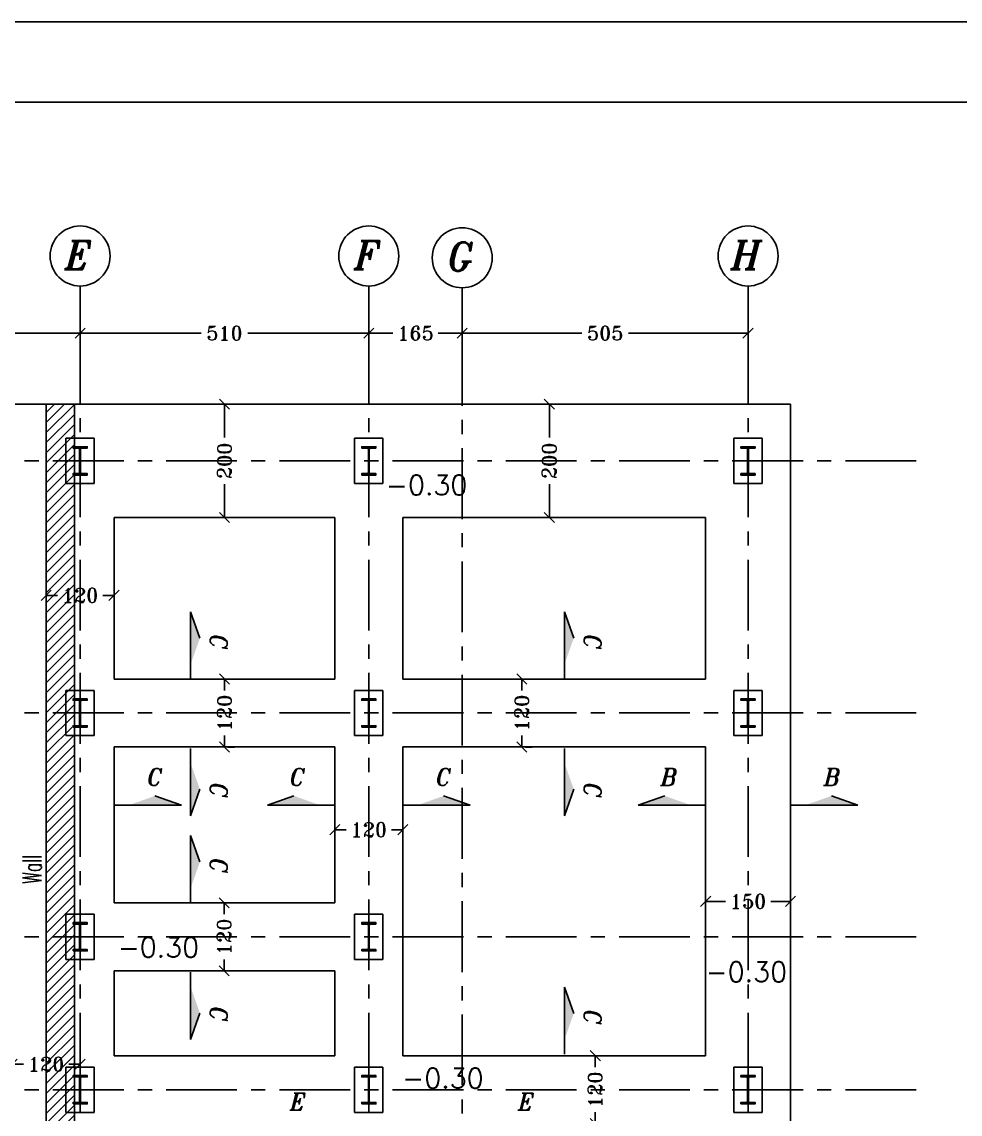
# Model space of a CAD drawing. Header units: inches. Extents: x 1387 to 2676, y -3005 to -2136.
# Drawn here: x 2524.43 to 2541.01, y -2227.02 to -2207.73 of the extents above; entities that cross this region are included whole.
import ezdxf
from ezdxf.enums import TextEntityAlignment as Align

# ---------------------------------------------------------------- set-up
doc = ezdxf.new("R2010")
doc.units = ezdxf.units.IN
doc.header["$MEASUREMENT"] = 0
doc.linetypes.add('CENTER', pattern=[2, 1.25, -0.25, 0.25, -0.25])
doc.linetypes.add('DASHDOTX2', pattern=[2, 1, -0.5, 0, -0.5])
for name, color, linetype in [('1', 1, 'Continuous'), ('3G', 3, 'Continuous'), ('4', 4, 'Continuous'), ('Ax', 1, 'DASHDOTX2'), ('AXE', 1, 'CENTER'), ('DIM', 8, 'Continuous'), ('lateral brace', 5, 'Continuous'), ('Layer4', 118, 'Continuous'), ('text1', 255, 'Continuous')]:
    doc.layers.add(name, color=color, linetype=linetype)
doc.styles.add('ITALICT', font='italict')
doc.styles.add('ROMAND', font='ROMAND.shx')
doc.styles.add('ROMANS', font='ROMANS')
doc.styles.add('ROMANT', font='romant')
doc.dimstyles.new('1-100r', dxfattribs={"dimscale": 0, "dimtxt": 0.25, "dimasz": 0.18, "dimexe": 0.18, "dimexo": 0.0625, "dimgap": 0.09, "dimtad": 0, "dimdec": 0, "dimlfac": 100, "dimzin": 0, "dimdsep": 46, "dimtxsty": 'ROMANT', "dimblk": 'OBLIQUE', "dimcen": 0.09, "dimclrd": 1, "dimclre": 1, "dimclrt": 2, "dimadec": 0, "dimazin": 0, "dimtfac": 1, "dimtdec": 0, "dimtofl": 0, "dimtmove": 2, "dimatfit": 3, "dimldrblk": 'OBLIQUE', "dimfxl": 0.18, "dimtolj": 1, "dimtzin": 0, "dimarcsym": 0})

# ---------------------------------------------------------------- blocks, each defined once
blk = doc.blocks.new('_Oblique')
at = {"color": 0, "linetype": 'ByBlock', "lineweight": -2}
blk.add_line((-0.5, -0.5), (0.5, 0.5), dxfattribs=at)
blk = doc.blocks.new('*D166')
at = {"layer": 'Defpoints', "color": 0, "ltscale": 0.05, "transparency": 16777216}
for p in [(2520.996, -2213.227), (2525.462, -2213.227), (2525.462, -2213.227)]:
    blk.add_point(p, dxfattribs=at)
at = {"layer": 'Layer4', "color": 1, "lineweight": -2, "ltscale": 0.05, "transparency": 16777216}
for p, q in [((2520.996, -2213.165), (2520.996, -2213.047)), ((2525.462, -2213.165), (2525.462, -2213.047)), ((2520.996, -2213.227), (2522.811, -2213.227)), ((2525.462, -2213.227), (2523.646, -2213.227))]:
    blk.add_line(p, q, dxfattribs=at)
at = {"layer": 'Layer4', "color": 1, "lineweight": -2, "ltscale": 0.05, "transparency": 16777216, "xscale": 0.18, "yscale": 0.18, "zscale": 0.18, "rotation": 180}
blk.add_blockref('_Oblique', (2520.996, -2213.227), dxfattribs=at)
at = {"layer": 'Layer4', "color": 1, "lineweight": -2, "ltscale": 0.05, "transparency": 16777216, "xscale": 0.18, "yscale": 0.18, "zscale": 0.18}
blk.add_blockref('_Oblique', (2525.462, -2213.227), dxfattribs=at)
at = {"layer": 'Layer4', "color": 2, "ltscale": 0.05, "transparency": 16777216, "insert": (2523.229, -2213.227), "char_height": 0.25, "attachment_point": 5, "style": 'ROMANT'}
blk.add_mtext('\\A1;447', dxfattribs=at)
blk = doc.blocks.new('*D129')
at = {"layer": 'Defpoints', "color": 0, "ltscale": 0.05, "transparency": 16777216}
for p in [(2525.462, -2213.227), (2530.562, -2213.227), (2530.562, -2213.227)]:
    blk.add_point(p, dxfattribs=at)
at = {"layer": 'Layer4', "color": 1, "lineweight": -2, "ltscale": 0.05, "transparency": 16777216}
for p, q in [((2525.462, -2213.165), (2525.462, -2213.047)), ((2530.562, -2213.165), (2530.562, -2213.047)), ((2525.462, -2213.227), (2527.6, -2213.227)), ((2530.562, -2213.227), (2528.423, -2213.227))]:
    blk.add_line(p, q, dxfattribs=at)
at = {"layer": 'Layer4', "color": 1, "lineweight": -2, "ltscale": 0.05, "transparency": 16777216, "xscale": 0.18, "yscale": 0.18, "zscale": 0.18, "rotation": 180}
blk.add_blockref('_Oblique', (2525.462, -2213.227), dxfattribs=at)
at = {"layer": 'Layer4', "color": 1, "lineweight": -2, "ltscale": 0.05, "transparency": 16777216, "xscale": 0.18, "yscale": 0.18, "zscale": 0.18}
blk.add_blockref('_Oblique', (2530.562, -2213.227), dxfattribs=at)
at = {"layer": 'Layer4', "color": 2, "ltscale": 0.05, "transparency": 16777216, "insert": (2528.012, -2213.227), "char_height": 0.25, "attachment_point": 5, "style": 'ROMANT'}
blk.add_mtext('\\A1;510', dxfattribs=at)
blk = doc.blocks.new('*D167')
at = {"layer": 'Defpoints', "color": 0, "ltscale": 0.05, "transparency": 16777216}
for p in [(2532.212, -2213.227), (2537.262, -2213.227), (2537.262, -2213.227)]:
    blk.add_point(p, dxfattribs=at)
at = {"layer": 'Layer4', "color": 1, "lineweight": -2, "ltscale": 0.05, "transparency": 16777216}
for p, q in [((2532.212, -2213.165), (2532.212, -2213.047)), ((2537.262, -2213.165), (2537.262, -2213.047)), ((2532.212, -2213.227), (2534.325, -2213.227)), ((2537.262, -2213.227), (2535.148, -2213.227))]:
    blk.add_line(p, q, dxfattribs=at)
at = {"layer": 'Layer4', "color": 1, "lineweight": -2, "ltscale": 0.05, "transparency": 16777216, "xscale": 0.18, "yscale": 0.18, "zscale": 0.18, "rotation": 180}
blk.add_blockref('_Oblique', (2532.212, -2213.227), dxfattribs=at)
at = {"layer": 'Layer4', "color": 1, "lineweight": -2, "ltscale": 0.05, "transparency": 16777216, "xscale": 0.18, "yscale": 0.18, "zscale": 0.18}
blk.add_blockref('_Oblique', (2537.262, -2213.227), dxfattribs=at)
at = {"layer": 'Layer4', "color": 2, "ltscale": 0.05, "transparency": 16777216, "insert": (2534.737, -2213.227), "char_height": 0.25, "attachment_point": 5, "style": 'ROMANT'}
blk.add_mtext('\\A1;505', dxfattribs=at)
blk = doc.blocks.new('*D128')
at = {"layer": 'Defpoints', "color": 0, "ltscale": 0.05, "transparency": 16777216}
for p in [(2530.562, -2213.227), (2530.562, -2213.227), (2532.212, -2213.259)]:
    blk.add_point(p, dxfattribs=at)
at = {"layer": 'Layer4', "color": 1, "lineweight": -2, "ltscale": 0.05, "transparency": 16777216}
for p, q in [((2530.562, -2213.165), (2530.562, -2213.047)), ((2532.212, -2213.196), (2532.212, -2213.047)), ((2530.562, -2213.227), (2530.987, -2213.227)), ((2532.212, -2213.227), (2531.786, -2213.227))]:
    blk.add_line(p, q, dxfattribs=at)
at = {"layer": 'Layer4', "color": 1, "lineweight": -2, "ltscale": 0.05, "transparency": 16777216, "xscale": 0.18, "yscale": 0.18, "zscale": 0.18, "rotation": 180}
blk.add_blockref('_Oblique', (2530.562, -2213.227), dxfattribs=at)
at = {"layer": 'Layer4', "color": 1, "lineweight": -2, "ltscale": 0.05, "transparency": 16777216, "xscale": 0.18, "yscale": 0.18, "zscale": 0.18}
blk.add_blockref('_Oblique', (2532.212, -2213.227), dxfattribs=at)
at = {"layer": 'Layer4', "color": 2, "ltscale": 0.05, "transparency": 16777216, "insert": (2531.387, -2213.227), "char_height": 0.25, "attachment_point": 5, "style": 'ROMANT'}
blk.add_mtext('\\A1;165', dxfattribs=at)
blk = doc.blocks.new('*D134')
at = {"layer": 'Defpoints', "color": 0, "ltscale": 0.05, "transparency": 16777216}
for p in [(2528.007, -2223.287), (2528.012, -2223.287), (2528.012, -2224.487)]:
    blk.add_point(p, dxfattribs=at)
at = {"layer": 'Layer4', "color": 1, "lineweight": -2, "ltscale": 0.05, "transparency": 16777216}
for p, q in [((2527.949, -2223.287), (2527.827, -2223.287)), ((2528.007, -2223.287), (2528.007, -2223.487)), ((2528.007, -2224.487), (2528.007, -2224.286)), ((2527.949, -2224.487), (2527.827, -2224.487))]:
    blk.add_line(p, q, dxfattribs=at)
at = {"layer": 'Layer4', "color": 1, "lineweight": -2, "ltscale": 0.05, "transparency": 16777216, "xscale": 0.18, "yscale": 0.18, "zscale": 0.18}
for p, rotation in [((2528.007, -2223.287), 90), ((2528.007, -2224.487), 270)]:
    blk.add_blockref('_Oblique', p, dxfattribs=dict(at, rotation=rotation))
at = {"layer": 'Layer4', "color": 2, "ltscale": 0.05, "transparency": 16777216, "insert": (2528.007, -2223.887), "char_height": 0.25, "attachment_point": 5, "rotation": 90, "style": 'ROMANT'}
blk.add_mtext('\\A1;120', dxfattribs=at)
blk = doc.blocks.new('*D136')
at = {"layer": 'Defpoints', "color": 0, "ltscale": 0.05, "transparency": 16777216}
for p in [(2536.512, -2223.261), (2538.012, -2223.261), (2538.012, -2223.261)]:
    blk.add_point(p, dxfattribs=at)
at = {"layer": 'Layer4', "color": 1, "lineweight": -2, "ltscale": 0.05, "transparency": 16777216}
for p, q in [((2536.512, -2223.198), (2536.512, -2223.081)), ((2538.012, -2223.198), (2538.012, -2223.081)), ((2536.512, -2223.261), (2536.862, -2223.261)), ((2538.012, -2223.261), (2537.661, -2223.261))]:
    blk.add_line(p, q, dxfattribs=at)
at = {"layer": 'Layer4', "color": 1, "lineweight": -2, "ltscale": 0.05, "transparency": 16777216, "xscale": 0.18, "yscale": 0.18, "zscale": 0.18, "rotation": 180}
blk.add_blockref('_Oblique', (2536.512, -2223.261), dxfattribs=at)
at = {"layer": 'Layer4', "color": 1, "lineweight": -2, "ltscale": 0.05, "transparency": 16777216, "xscale": 0.18, "yscale": 0.18, "zscale": 0.18}
blk.add_blockref('_Oblique', (2538.012, -2223.261), dxfattribs=at)
at = {"layer": 'Layer4', "color": 2, "ltscale": 0.05, "transparency": 16777216, "insert": (2537.262, -2223.261), "char_height": 0.25, "attachment_point": 5, "style": 'ROMANT'}
blk.add_mtext('\\A1;150', dxfattribs=at)
blk = doc.blocks.new('*D137')
at = {"layer": 'Defpoints', "color": 0, "ltscale": 0.05, "transparency": 16777216}
for p in [(2533.266, -2219.335), (2533.266, -2219.335), (2533.266, -2220.535)]:
    blk.add_point(p, dxfattribs=at)
at = {"layer": 'Layer4', "color": 1, "lineweight": -2, "ltscale": 0.05, "transparency": 16777216}
for p, q in [((2533.266, -2219.335), (2533.266, -2219.535)), ((2533.329, -2219.335), (2533.446, -2219.335)), ((2533.266, -2220.535), (2533.266, -2220.334)), ((2533.329, -2220.535), (2533.446, -2220.535))]:
    blk.add_line(p, q, dxfattribs=at)
at = {"layer": 'Layer4', "color": 1, "lineweight": -2, "ltscale": 0.05, "transparency": 16777216, "xscale": 0.18, "yscale": 0.18, "zscale": 0.18}
for p, rotation in [((2533.266, -2219.335), 90), ((2533.266, -2220.535), 270)]:
    blk.add_blockref('_Oblique', p, dxfattribs=dict(at, rotation=rotation))
at = {"layer": 'Layer4', "color": 2, "ltscale": 0.05, "transparency": 16777216, "insert": (2533.266, -2219.935), "char_height": 0.25, "attachment_point": 5, "rotation": 90, "style": 'ROMANT'}
blk.add_mtext('\\A1;120', dxfattribs=at)
blk = doc.blocks.new('*D138')
at = {"layer": 'Defpoints', "color": 0, "ltscale": 0.05, "transparency": 16777216}
for p in [(2528.012, -2219.335), (2528.012, -2219.335), (2528.012, -2220.535)]:
    blk.add_point(p, dxfattribs=at)
at = {"layer": 'Layer4', "color": 1, "lineweight": -2, "ltscale": 0.05, "transparency": 16777216}
for p, q in [((2528.012, -2219.335), (2528.012, -2219.535)), ((2528.074, -2219.335), (2528.192, -2219.335)), ((2528.012, -2220.535), (2528.012, -2220.334)), ((2528.074, -2220.535), (2528.192, -2220.535))]:
    blk.add_line(p, q, dxfattribs=at)
at = {"layer": 'Layer4', "color": 1, "lineweight": -2, "ltscale": 0.05, "transparency": 16777216, "xscale": 0.18, "yscale": 0.18, "zscale": 0.18}
for p, rotation in [((2528.012, -2219.335), 90), ((2528.012, -2220.535), 270)]:
    blk.add_blockref('_Oblique', p, dxfattribs=dict(at, rotation=rotation))
at = {"layer": 'Layer4', "color": 2, "ltscale": 0.05, "transparency": 16777216, "insert": (2528.012, -2219.935), "char_height": 0.25, "attachment_point": 5, "rotation": 90, "style": 'ROMANT'}
blk.add_mtext('\\A1;120', dxfattribs=at)
blk = doc.blocks.new('*D153')
at = {"layer": 'Defpoints', "color": 0, "ltscale": 0.05, "transparency": 16777216}
for p in [(2534.562, -2225.987), (2534.562, -2225.987), (2534.562, -2227.187)]:
    blk.add_point(p, dxfattribs=at)
at = {"layer": 'Layer4', "color": 1, "lineweight": -2, "ltscale": 0.05, "transparency": 16777216}
for p, q in [((2534.562, -2225.987), (2534.562, -2226.187)), ((2534.624, -2225.987), (2534.742, -2225.987)), ((2534.562, -2227.187), (2534.562, -2226.986)), ((2534.624, -2227.187), (2534.742, -2227.187))]:
    blk.add_line(p, q, dxfattribs=at)
at = {"layer": 'Layer4', "color": 1, "lineweight": -2, "ltscale": 0.05, "transparency": 16777216, "xscale": 0.18, "yscale": 0.18, "zscale": 0.18}
for p, rotation in [((2534.562, -2225.987), 90), ((2534.562, -2227.187), 270)]:
    blk.add_blockref('_Oblique', p, dxfattribs=dict(at, rotation=rotation))
at = {"layer": 'Layer4', "color": 2, "ltscale": 0.05, "transparency": 16777216, "insert": (2534.562, -2226.587), "char_height": 0.25, "attachment_point": 5, "rotation": 90, "style": 'ROMANT'}
blk.add_mtext('\\A1;120', dxfattribs=at)
blk = doc.blocks.new('*D154')
at = {"layer": 'Defpoints', "color": 0, "ltscale": 0.05, "transparency": 16777216}
for p in [(2533.751, -2214.482), (2533.837, -2214.482), (2533.837, -2216.482)]:
    blk.add_point(p, dxfattribs=at)
at = {"layer": 'Layer4', "color": 1, "lineweight": -2, "ltscale": 0.05, "transparency": 16777216}
for p, q in [((2533.774, -2214.482), (2533.571, -2214.482)), ((2533.751, -2214.482), (2533.751, -2215.071)), ((2533.751, -2216.482), (2533.751, -2215.894)), ((2533.774, -2216.482), (2533.571, -2216.482))]:
    blk.add_line(p, q, dxfattribs=at)
at = {"layer": 'Layer4', "color": 1, "lineweight": -2, "ltscale": 0.05, "transparency": 16777216, "xscale": 0.18, "yscale": 0.18, "zscale": 0.18}
for p, rotation in [((2533.751, -2214.482), 90), ((2533.751, -2216.482), 270)]:
    blk.add_blockref('_Oblique', p, dxfattribs=dict(at, rotation=rotation))
at = {"layer": 'Layer4', "color": 2, "ltscale": 0.05, "transparency": 16777216, "insert": (2533.751, -2215.482), "char_height": 0.25, "attachment_point": 5, "rotation": 90, "style": 'ROMANT'}
blk.add_mtext('\\A1;200', dxfattribs=at)
blk = doc.blocks.new('*D155')
at = {"layer": 'Defpoints', "color": 0, "ltscale": 0.05, "transparency": 16777216}
for p in [(2528.012, -2214.482), (2528.012, -2214.482), (2528.012, -2216.482)]:
    blk.add_point(p, dxfattribs=at)
at = {"layer": 'Layer4', "color": 1, "lineweight": -2, "ltscale": 0.05, "transparency": 16777216}
for p, q in [((2528.012, -2214.482), (2528.012, -2215.071)), ((2528.074, -2214.482), (2528.192, -2214.482)), ((2528.012, -2216.482), (2528.012, -2215.894)), ((2528.074, -2216.482), (2528.192, -2216.482))]:
    blk.add_line(p, q, dxfattribs=at)
at = {"layer": 'Layer4', "color": 1, "lineweight": -2, "ltscale": 0.05, "transparency": 16777216, "xscale": 0.18, "yscale": 0.18, "zscale": 0.18}
for p, rotation in [((2528.012, -2214.482), 90), ((2528.012, -2216.482), 270)]:
    blk.add_blockref('_Oblique', p, dxfattribs=dict(at, rotation=rotation))
at = {"layer": 'Layer4', "color": 2, "ltscale": 0.05, "transparency": 16777216, "insert": (2528.012, -2215.482), "char_height": 0.25, "attachment_point": 5, "rotation": 90, "style": 'ROMANT'}
blk.add_mtext('\\A1;200', dxfattribs=at)
blk = doc.blocks.new('*D158')
at = {"layer": 'Defpoints', "color": 0, "ltscale": 0.05, "transparency": 16777216}
for p in [(2529.962, -2221.911), (2531.162, -2221.911), (2531.162, -2221.995)]:
    blk.add_point(p, dxfattribs=at)
at = {"layer": 'Layer4', "color": 1, "lineweight": -2, "ltscale": 0.05, "transparency": 16777216}
for p, q in [((2529.962, -2221.973), (2529.962, -2222.175)), ((2529.962, -2221.995), (2530.162, -2221.995)), ((2531.162, -2221.995), (2530.961, -2221.995)), ((2531.162, -2221.973), (2531.162, -2222.175))]:
    blk.add_line(p, q, dxfattribs=at)
at = {"layer": 'Layer4', "color": 1, "lineweight": -2, "ltscale": 0.05, "transparency": 16777216, "xscale": 0.18, "yscale": 0.18, "zscale": 0.18, "rotation": 180}
blk.add_blockref('_Oblique', (2529.962, -2221.995), dxfattribs=at)
at = {"layer": 'Layer4', "color": 1, "lineweight": -2, "ltscale": 0.05, "transparency": 16777216, "xscale": 0.18, "yscale": 0.18, "zscale": 0.18}
blk.add_blockref('_Oblique', (2531.162, -2221.995), dxfattribs=at)
at = {"layer": 'Layer4', "color": 2, "ltscale": 0.05, "transparency": 16777216, "insert": (2530.562, -2221.995), "char_height": 0.25, "attachment_point": 5, "style": 'ROMANT'}
blk.add_mtext('\\A1;120', dxfattribs=at)
blk = doc.blocks.new('*D162')
at = {"layer": 'Defpoints', "color": 0, "ltscale": 0.05, "transparency": 16777216}
for p in [(2524.862, -2217.857), (2524.862, -2217.908), (2526.062, -2217.908)]:
    blk.add_point(p, dxfattribs=at)
at = {"layer": 'Layer4', "color": 1, "lineweight": -2, "ltscale": 0.05, "transparency": 16777216}
for p, q in [((2524.862, -2217.846), (2524.862, -2217.677)), ((2526.062, -2217.846), (2526.062, -2217.677)), ((2524.862, -2217.857), (2525.062, -2217.857)), ((2526.062, -2217.857), (2525.861, -2217.857))]:
    blk.add_line(p, q, dxfattribs=at)
at = {"layer": 'Layer4', "color": 1, "lineweight": -2, "ltscale": 0.05, "transparency": 16777216, "xscale": 0.18, "yscale": 0.18, "zscale": 0.18, "rotation": 180}
blk.add_blockref('_Oblique', (2524.862, -2217.857), dxfattribs=at)
at = {"layer": 'Layer4', "color": 1, "lineweight": -2, "ltscale": 0.05, "transparency": 16777216, "xscale": 0.18, "yscale": 0.18, "zscale": 0.18}
blk.add_blockref('_Oblique', (2526.062, -2217.857), dxfattribs=at)
at = {"layer": 'Layer4', "color": 2, "ltscale": 0.05, "transparency": 16777216, "insert": (2525.462, -2217.857), "char_height": 0.25, "attachment_point": 5, "style": 'ROMANT'}
blk.add_mtext('\\A1;120', dxfattribs=at)
blk = doc.blocks.new('*D163')
at = {"layer": 'Defpoints', "color": 0, "ltscale": 0.05, "transparency": 16777216}
for p in [(2525.462, -2226.137), (2525.462, -2226.137), (2524.262, -2226.287)]:
    blk.add_point(p, dxfattribs=at)
at = {"layer": 'Layer4', "color": 1, "lineweight": -2, "ltscale": 0.05, "transparency": 16777216}
for p, q in [((2524.262, -2226.224), (2524.262, -2225.957)), ((2524.262, -2226.137), (2524.462, -2226.137)), ((2525.462, -2226.137), (2525.261, -2226.137)), ((2525.462, -2226.074), (2525.462, -2225.957))]:
    blk.add_line(p, q, dxfattribs=at)
at = {"layer": 'Layer4', "color": 1, "lineweight": -2, "ltscale": 0.05, "transparency": 16777216, "xscale": 0.18, "yscale": 0.18, "zscale": 0.18, "rotation": 180}
blk.add_blockref('_Oblique', (2524.262, -2226.137), dxfattribs=at)
at = {"layer": 'Layer4', "color": 1, "lineweight": -2, "ltscale": 0.05, "transparency": 16777216, "xscale": 0.18, "yscale": 0.18, "zscale": 0.18}
blk.add_blockref('_Oblique', (2525.462, -2226.137), dxfattribs=at)
at = {"layer": 'Layer4', "color": 2, "ltscale": 0.05, "transparency": 16777216, "insert": (2524.862, -2226.137), "char_height": 0.25, "attachment_point": 5, "style": 'ROMANT'}
blk.add_mtext('\\A1;120', dxfattribs=at)

msp = doc.modelspace()

# ---------------------------------------------------------------- hatches: boundary and pattern name
for points in [[(2525.454076, -2215.257159), (2525.4426, -2215.257159, 0.414414444), (2525.454076, -2215.268643)], [(2525.469076, -2215.257159), (2525.480552, -2215.257159, -0.414414444), (2525.469076, -2215.268643)], [(2530.554076, -2215.257159), (2530.5426, -2215.257159, 0.414414444), (2530.554076, -2215.268643)], [(2530.569076, -2215.257159), (2530.580552, -2215.257159, -0.414414444), (2530.569076, -2215.268643)], [(2537.254076, -2215.257159), (2537.2426, -2215.257159, 0.414414444), (2537.254076, -2215.268643)], [(2537.269076, -2215.257159), (2537.280552, -2215.257159, -0.414414444), (2537.269076, -2215.268643)], [(2525.454076, -2215.707198), (2525.4426, -2215.707198, -0.414414444), (2525.454076, -2215.695714)], [(2525.469076, -2215.707198), (2525.480552, -2215.707198, 0.414414444), (2525.469076, -2215.695714)], [(2530.554076, -2215.707198), (2530.5426, -2215.707198, -0.414414444), (2530.554076, -2215.695714)], [(2530.569076, -2215.707198), (2530.580552, -2215.707198, 0.414414444), (2530.569076, -2215.695714)], [(2537.254076, -2215.707198), (2537.2426, -2215.707198, -0.414414444), (2537.254076, -2215.695714)], [(2537.269076, -2215.707198), (2537.280552, -2215.707198, 0.414414444), (2537.269076, -2215.695714)], [(2525.454076, -2219.709517), (2525.4426, -2219.709517, 0.414414444), (2525.454076, -2219.721001)], [(2525.469076, -2219.709517), (2525.480552, -2219.709517, -0.414414444), (2525.469076, -2219.721001)], [(2530.554076, -2219.709517), (2530.5426, -2219.709517, 0.414414444), (2530.554076, -2219.721001)], [(2530.569076, -2219.709517), (2530.580552, -2219.709517, -0.414414444), (2530.569076, -2219.721001)], [(2537.254076, -2219.709517), (2537.2426, -2219.709517, 0.414414444), (2537.254076, -2219.721001)], [(2537.269076, -2219.709517), (2537.280552, -2219.709517, -0.414414444), (2537.269076, -2219.721001)], [(2525.454076, -2220.159557), (2525.4426, -2220.159557, -0.414414444), (2525.454076, -2220.148072)], [(2525.469076, -2220.159557), (2525.480552, -2220.159557, 0.414414444), (2525.469076, -2220.148072)], [(2530.554076, -2220.159557), (2530.5426, -2220.159557, -0.414414444), (2530.554076, -2220.148072)], [(2530.569076, -2220.159557), (2530.580552, -2220.159557, 0.414414444), (2530.569076, -2220.148072)], [(2537.254076, -2220.159557), (2537.2426, -2220.159557, -0.414414444), (2537.254076, -2220.148072)], [(2537.269076, -2220.159557), (2537.280552, -2220.159557, 0.414414444), (2537.269076, -2220.148072)], [(2525.454076, -2223.661876), (2525.4426, -2223.661876, 0.414414444), (2525.454076, -2223.67336)], [(2525.469076, -2223.661876), (2525.480552, -2223.661876, -0.414414444), (2525.469076, -2223.67336)], [(2530.554076, -2223.661876), (2530.5426, -2223.661876, 0.414414444), (2530.554076, -2223.67336)], [(2530.569076, -2223.661876), (2530.580552, -2223.661876, -0.414414444), (2530.569076, -2223.67336)], [(2525.454076, -2224.111915), (2525.4426, -2224.111915, -0.414414444), (2525.454076, -2224.100431)], [(2525.469076, -2224.111915), (2525.480552, -2224.111915, 0.414414444), (2525.469076, -2224.100431)], [(2530.554076, -2224.111915), (2530.5426, -2224.111915, -0.414414444), (2530.554076, -2224.100431)], [(2530.569076, -2224.111915), (2530.580552, -2224.111915, 0.414414444), (2530.569076, -2224.100431)], [(2525.454076, -2226.361876), (2525.4426, -2226.361876, 0.414414444), (2525.454076, -2226.37336)], [(2525.469076, -2226.361876), (2525.480552, -2226.361876, -0.414414444), (2525.469076, -2226.37336)], [(2530.554076, -2226.361876), (2530.5426, -2226.361876, 0.414414444), (2530.554076, -2226.37336)], [(2530.569076, -2226.361876), (2530.580552, -2226.361876, -0.414414444), (2530.569076, -2226.37336)], [(2537.254076, -2226.361876), (2537.2426, -2226.361876, 0.414414444), (2537.254076, -2226.37336)], [(2537.269076, -2226.361876), (2537.280552, -2226.361876, -0.414414444), (2537.269076, -2226.37336)], [(2525.454076, -2226.811915), (2525.4426, -2226.811915, -0.414414444), (2525.454076, -2226.800431)], [(2525.469076, -2226.811915), (2525.480552, -2226.811915, 0.414414444), (2525.469076, -2226.800431)], [(2530.554076, -2226.811915), (2530.5426, -2226.811915, -0.414414444), (2530.554076, -2226.800431)], [(2530.569076, -2226.811915), (2530.580552, -2226.811915, 0.414414444), (2530.569076, -2226.800431)], [(2537.254076, -2226.811915), (2537.2426, -2226.811915, -0.414414444), (2537.254076, -2226.800431)], [(2537.269076, -2226.811915), (2537.280552, -2226.811915, 0.414414444), (2537.269076, -2226.800431)]]:
    msp.add_hatch(color=1).paths.add_polyline_path(points)
at = {"layer": 'Layer4', "ltscale": 0.05}
h = msp.add_hatch(dxfattribs=at)
h.set_pattern_fill('ANSI31', color=1)
h.set_pattern_definition([(45, (1674.49046, -2862.94575), (-0.088388348, 0.088388348), [])])
h.paths.add_polyline_path([(2525.361576, -2231.186876), (2524.861576, -2231.186876), (2524.861576, -2226.286876), (2524.861576, -2219.634517), (2524.861576, -2214.482159), (2525.361576, -2214.482159)])

# ---------------------------------------------------------------- linework, layer by layer
at = {"layer": '1'}
msp.add_lwpolyline([(2501.376004, -2265.778359), (2582.644355, -2265.778359), (2582.644355, -2209.145362), (2501.376004, -2209.145362)], close=True, dxfattribs=at)
for centre in [(2525.461576, -2211.864496), (2530.561576, -2211.864496), (2532.211576, -2211.896152), (2537.261576, -2211.864496)]:
    msp.add_circle(centre, 0.53, dxfattribs=at)
at = {"layer": '3G'}
for p, q in [((2525.211576, -2215.082159), (2525.211576, -2215.882159)), ((2525.211576, -2215.082159), (2525.711576, -2215.082159)), ((2525.711576, -2215.082159), (2525.711576, -2215.882159)), ((2530.311576, -2215.082159), (2530.311576, -2215.882159)), ((2530.311576, -2215.082159), (2530.811576, -2215.082159)), ((2530.811576, -2215.082159), (2530.811576, -2215.882159)), ((2537.011576, -2215.082159), (2537.011576, -2215.882159)), ((2537.011576, -2215.082159), (2537.511576, -2215.082159)), ((2537.511576, -2215.082159), (2537.511576, -2215.882159)), ((2525.211576, -2215.882159), (2525.711576, -2215.882159)), ((2530.311576, -2215.882159), (2530.811576, -2215.882159)), ((2537.011576, -2215.882159), (2537.511576, -2215.882159)), ((2527.412319, -2218.145626), (2527.578234, -2218.611854)), ((2527.412319, -2219.334517), (2527.412319, -2218.145626)), ((2527.412319, -2218.145626), (2527.578234, -2218.611854)), ((2527.412319, -2219.334517), (2527.412319, -2218.145626)), ((2534.016576, -2218.145626), (2534.18249, -2218.611854)), ((2534.016576, -2219.334517), (2534.016576, -2218.145626)), ((2534.016576, -2218.145626), (2534.18249, -2218.611854)), ((2534.016576, -2219.334517), (2534.016576, -2218.145626)), ((2525.211576, -2219.534517), (2525.211576, -2220.334517)), ((2525.211576, -2219.534517), (2525.711576, -2219.534517)), ((2525.711576, -2219.534517), (2525.711576, -2220.334517)), ((2530.311576, -2219.534517), (2530.311576, -2220.334517)), ((2530.311576, -2219.534517), (2530.811576, -2219.534517)), ((2530.811576, -2219.534517), (2530.811576, -2220.334517)), ((2537.011576, -2219.534517), (2537.011576, -2220.334517)), ((2537.011576, -2219.534517), (2537.511576, -2219.534517)), ((2537.511576, -2219.534517), (2537.511576, -2220.334517)), ((2525.211576, -2220.334517), (2525.711576, -2220.334517)), ((2530.311576, -2220.334517), (2530.811576, -2220.334517)), ((2537.011576, -2220.334517), (2537.511576, -2220.334517)), ((2527.412319, -2220.559333), (2527.412319, -2221.748224)), ((2527.412319, -2220.559333), (2527.412319, -2221.748224)), ((2534.016576, -2220.559333), (2534.016576, -2221.748224)), ((2534.016576, -2220.559333), (2534.016576, -2221.748224)), ((2527.412319, -2221.748224), (2527.578234, -2221.281996)), ((2527.412319, -2221.748224), (2527.578234, -2221.281996)), ((2534.016576, -2221.748224), (2534.18249, -2221.281996)), ((2534.016576, -2221.748224), (2534.18249, -2221.281996)), ((2527.250466, -2221.564381), (2526.784238, -2221.398466)), ((2527.250466, -2221.564381), (2526.784238, -2221.398466)), ((2528.772685, -2221.564381), (2529.238913, -2221.398466)), ((2528.772685, -2221.564381), (2529.238913, -2221.398466)), ((2532.350466, -2221.564381), (2531.884238, -2221.398466)), ((2532.350466, -2221.564381), (2531.884238, -2221.398466)), ((2535.322685, -2221.564381), (2535.788913, -2221.398466)), ((2535.322685, -2221.564381), (2535.788913, -2221.398466)), ((2539.200466, -2221.564381), (2538.734238, -2221.398466)), ((2539.200466, -2221.564381), (2538.734238, -2221.398466)), ((2526.061576, -2221.564381), (2527.250466, -2221.564381)), ((2526.061576, -2221.564381), (2527.250466, -2221.564381)), ((2529.961576, -2221.564381), (2528.772685, -2221.564381)), ((2529.961576, -2221.564381), (2528.772685, -2221.564381)), ((2531.161576, -2221.564381), (2532.350466, -2221.564381)), ((2531.161576, -2221.564381), (2532.350466, -2221.564381)), ((2536.511576, -2221.564381), (2535.322685, -2221.564381)), ((2536.511576, -2221.564381), (2535.322685, -2221.564381)), ((2538.011576, -2221.564381), (2539.200466, -2221.564381)), ((2538.011576, -2221.564381), (2539.200466, -2221.564381)), ((2527.412319, -2222.097985), (2527.578234, -2222.564213)), ((2527.412319, -2223.286876), (2527.412319, -2222.097985)), ((2527.412319, -2222.097985), (2527.578234, -2222.564213)), ((2527.412319, -2223.286876), (2527.412319, -2222.097985)), ((2525.211576, -2223.486876), (2525.211576, -2224.286876)), ((2525.211576, -2223.486876), (2525.711576, -2223.486876)), ((2525.711576, -2223.486876), (2525.711576, -2224.286876)), ((2530.311576, -2223.486876), (2530.311576, -2224.286876)), ((2530.311576, -2223.486876), (2530.811576, -2223.486876)), ((2530.811576, -2223.486876), (2530.811576, -2224.286876)), ((2525.211576, -2224.286876), (2525.711576, -2224.286876)), ((2530.311576, -2224.286876), (2530.811576, -2224.286876)), ((2527.412319, -2224.511692), (2527.412319, -2225.700583)), ((2527.412319, -2224.511692), (2527.412319, -2225.700583)), ((2534.016576, -2224.773168), (2534.18249, -2225.239397)), ((2534.016576, -2225.962059), (2534.016576, -2224.773168)), ((2534.016576, -2224.773168), (2534.18249, -2225.239397)), ((2534.016576, -2225.962059), (2534.016576, -2224.773168)), ((2527.412319, -2225.700583), (2527.578234, -2225.234354)), ((2527.412319, -2225.700583), (2527.578234, -2225.234354)), ((2525.211576, -2226.186876), (2525.211576, -2226.986876)), ((2525.211576, -2226.186876), (2525.711576, -2226.186876)), ((2525.711576, -2226.186876), (2525.711576, -2226.986876)), ((2530.311576, -2226.186876), (2530.311576, -2226.986876)), ((2530.311576, -2226.186876), (2530.811576, -2226.186876)), ((2530.811576, -2226.186876), (2530.811576, -2226.986876)), ((2537.011576, -2226.186876), (2537.011576, -2226.986876)), ((2537.011576, -2226.186876), (2537.511576, -2226.186876)), ((2537.511576, -2226.186876), (2537.511576, -2226.986876)), ((2525.211576, -2226.986876), (2525.711576, -2226.986876)), ((2530.311576, -2226.986876), (2530.811576, -2226.986876)), ((2537.011576, -2226.986876), (2537.511576, -2226.986876))]:
    msp.add_line(p, q, dxfattribs=at)
for points in [[(2525.336576, -2215.732159), (2525.336576, -2215.707159), (2525.454076, -2215.707159), (2525.454076, -2215.257159), (2525.336576, -2215.257159), (2525.336576, -2215.232159), (2525.586576, -2215.232159), (2525.586576, -2215.257159), (2525.469076, -2215.257159), (2525.469076, -2215.707159), (2525.586576, -2215.707159), (2525.586576, -2215.732159)], [(2530.436576, -2215.732159), (2530.436576, -2215.707159), (2530.554076, -2215.707159), (2530.554076, -2215.257159), (2530.436576, -2215.257159), (2530.436576, -2215.232159), (2530.686576, -2215.232159), (2530.686576, -2215.257159), (2530.569076, -2215.257159), (2530.569076, -2215.707159), (2530.686576, -2215.707159), (2530.686576, -2215.732159)], [(2537.136576, -2215.732159), (2537.136576, -2215.707159), (2537.254076, -2215.707159), (2537.254076, -2215.257159), (2537.136576, -2215.257159), (2537.136576, -2215.232159), (2537.386576, -2215.232159), (2537.386576, -2215.257159), (2537.269076, -2215.257159), (2537.269076, -2215.707159), (2537.386576, -2215.707159), (2537.386576, -2215.732159)], [(2525.336576, -2220.184517), (2525.336576, -2220.159517), (2525.454076, -2220.159517), (2525.454076, -2219.709517), (2525.336576, -2219.709517), (2525.336576, -2219.684517), (2525.586576, -2219.684517), (2525.586576, -2219.709517), (2525.469076, -2219.709517), (2525.469076, -2220.159517), (2525.586576, -2220.159517), (2525.586576, -2220.184517)], [(2530.436576, -2220.184517), (2530.436576, -2220.159517), (2530.554076, -2220.159517), (2530.554076, -2219.709517), (2530.436576, -2219.709517), (2530.436576, -2219.684517), (2530.686576, -2219.684517), (2530.686576, -2219.709517), (2530.569076, -2219.709517), (2530.569076, -2220.159517), (2530.686576, -2220.159517), (2530.686576, -2220.184517)], [(2537.136576, -2220.184517), (2537.136576, -2220.159517), (2537.254076, -2220.159517), (2537.254076, -2219.709517), (2537.136576, -2219.709517), (2537.136576, -2219.684517), (2537.386576, -2219.684517), (2537.386576, -2219.709517), (2537.269076, -2219.709517), (2537.269076, -2220.159517), (2537.386576, -2220.159517), (2537.386576, -2220.184517)], [(2525.336576, -2224.136876), (2525.336576, -2224.111876), (2525.454076, -2224.111876), (2525.454076, -2223.661876), (2525.336576, -2223.661876), (2525.336576, -2223.636876), (2525.586576, -2223.636876), (2525.586576, -2223.661876), (2525.469076, -2223.661876), (2525.469076, -2224.111876), (2525.586576, -2224.111876), (2525.586576, -2224.136876)], [(2530.436576, -2224.136876), (2530.436576, -2224.111876), (2530.554076, -2224.111876), (2530.554076, -2223.661876), (2530.436576, -2223.661876), (2530.436576, -2223.636876), (2530.686576, -2223.636876), (2530.686576, -2223.661876), (2530.569076, -2223.661876), (2530.569076, -2224.111876), (2530.686576, -2224.111876), (2530.686576, -2224.136876)], [(2525.336576, -2226.836876), (2525.336576, -2226.811876), (2525.454076, -2226.811876), (2525.454076, -2226.361876), (2525.336576, -2226.361876), (2525.336576, -2226.336876), (2525.586576, -2226.336876), (2525.586576, -2226.361876), (2525.469076, -2226.361876), (2525.469076, -2226.811876), (2525.586576, -2226.811876), (2525.586576, -2226.836876)], [(2530.436576, -2226.836876), (2530.436576, -2226.811876), (2530.554076, -2226.811876), (2530.554076, -2226.361876), (2530.436576, -2226.361876), (2530.436576, -2226.336876), (2530.686576, -2226.336876), (2530.686576, -2226.361876), (2530.569076, -2226.361876), (2530.569076, -2226.811876), (2530.686576, -2226.811876), (2530.686576, -2226.836876)], [(2537.136576, -2226.836876), (2537.136576, -2226.811876), (2537.254076, -2226.811876), (2537.254076, -2226.361876), (2537.136576, -2226.361876), (2537.136576, -2226.336876), (2537.386576, -2226.336876), (2537.386576, -2226.361876), (2537.269076, -2226.361876), (2537.269076, -2226.811876), (2537.386576, -2226.811876), (2537.386576, -2226.836876)]]:
    msp.add_lwpolyline(points, close=True, dxfattribs=at)
for centre, start, end in [((2525.454076, -2215.257167), 180.1579269, 270.1579269), ((2525.469076, -2215.257167), 269.8420731, 359.8420731), ((2525.469076, -2215.257167), 269.8420731, 359.8420731), ((2530.554076, -2215.257167), 180.1579269, 270.1579269), ((2530.569076, -2215.257167), 269.8420731, 359.8420731), ((2530.569076, -2215.257167), 269.8420731, 359.8420731), ((2537.254076, -2215.257167), 180.1579269, 270.1579269), ((2537.269076, -2215.257167), 269.8420731, 359.8420731), ((2537.269076, -2215.257167), 269.8420731, 359.8420731), ((2525.454076, -2215.70719), 89.8420731, 179.8420731), ((2525.454076, -2215.70719), 89.8420731, 179.8420731), ((2525.469076, -2215.70719), 0.1579269, 90.1579269), ((2525.469076, -2215.70719), 0.1579269, 90.1579269), ((2525.469076, -2215.70719), 0.1579269, 90.1579269), ((2530.554076, -2215.70719), 89.8420731, 179.8420731), ((2530.554076, -2215.70719), 89.8420731, 179.8420731), ((2530.569076, -2215.70719), 0.1579269, 90.1579269), ((2530.569076, -2215.70719), 0.1579269, 90.1579269), ((2530.569076, -2215.70719), 0.1579269, 90.1579269), ((2537.254076, -2215.70719), 89.8420731, 179.8420731), ((2537.254076, -2215.70719), 89.8420731, 179.8420731), ((2537.269076, -2215.70719), 0.1579269, 90.1579269), ((2537.269076, -2215.70719), 0.1579269, 90.1579269), ((2537.269076, -2215.70719), 0.1579269, 90.1579269), ((2525.454076, -2219.709525), 180.1579269, 270.1579269), ((2525.469076, -2219.709525), 269.8420731, 359.8420731), ((2525.469076, -2219.709525), 269.8420731, 359.8420731), ((2530.554076, -2219.709525), 180.1579269, 270.1579269), ((2530.569076, -2219.709525), 269.8420731, 359.8420731), ((2530.569076, -2219.709525), 269.8420731, 359.8420731), ((2537.254076, -2219.709525), 180.1579269, 270.1579269), ((2537.269076, -2219.709525), 269.8420731, 359.8420731), ((2537.269076, -2219.709525), 269.8420731, 359.8420731), ((2525.454076, -2220.159549), 89.8420731, 179.8420731), ((2525.454076, -2220.159549), 89.8420731, 179.8420731), ((2525.469076, -2220.159549), 0.1579269, 90.1579269), ((2525.469076, -2220.159549), 0.1579269, 90.1579269), ((2525.469076, -2220.159549), 0.1579269, 90.1579269), ((2530.554076, -2220.159549), 89.8420731, 179.8420731), ((2530.554076, -2220.159549), 89.8420731, 179.8420731), ((2530.569076, -2220.159549), 0.1579269, 90.1579269), ((2530.569076, -2220.159549), 0.1579269, 90.1579269), ((2530.569076, -2220.159549), 0.1579269, 90.1579269), ((2537.254076, -2220.159549), 89.8420731, 179.8420731), ((2537.254076, -2220.159549), 89.8420731, 179.8420731), ((2537.269076, -2220.159549), 0.1579269, 90.1579269), ((2537.269076, -2220.159549), 0.1579269, 90.1579269), ((2537.269076, -2220.159549), 0.1579269, 90.1579269), ((2525.454076, -2223.661883), 180.1579269, 270.1579269), ((2525.469076, -2223.661883), 269.8420731, 359.8420731), ((2525.469076, -2223.661883), 269.8420731, 359.8420731), ((2530.554076, -2223.661883), 180.1579269, 270.1579269), ((2530.569076, -2223.661883), 269.8420731, 359.8420731), ((2530.569076, -2223.661883), 269.8420731, 359.8420731), ((2525.454076, -2224.111907), 89.8420731, 179.8420731), ((2525.454076, -2224.111907), 89.8420731, 179.8420731), ((2525.469076, -2224.111907), 0.1579269, 90.1579269), ((2525.469076, -2224.111907), 0.1579269, 90.1579269), ((2525.469076, -2224.111907), 0.1579269, 90.1579269), ((2530.554076, -2224.111907), 89.8420731, 179.8420731), ((2530.554076, -2224.111907), 89.8420731, 179.8420731), ((2530.569076, -2224.111907), 0.1579269, 90.1579269), ((2530.569076, -2224.111907), 0.1579269, 90.1579269), ((2530.569076, -2224.111907), 0.1579269, 90.1579269), ((2525.454076, -2226.361883), 180.1579269, 270.1579269), ((2525.469076, -2226.361883), 269.8420731, 359.8420731), ((2525.469076, -2226.361883), 269.8420731, 359.8420731), ((2530.554076, -2226.361883), 180.1579269, 270.1579269), ((2530.569076, -2226.361883), 269.8420731, 359.8420731), ((2530.569076, -2226.361883), 269.8420731, 359.8420731), ((2537.254076, -2226.361883), 180.1579269, 270.1579269), ((2537.269076, -2226.361883), 269.8420731, 359.8420731), ((2537.269076, -2226.361883), 269.8420731, 359.8420731), ((2525.454076, -2226.811907), 89.8420731, 179.8420731), ((2525.454076, -2226.811907), 89.8420731, 179.8420731), ((2525.469076, -2226.811907), 0.1579269, 90.1579269), ((2525.469076, -2226.811907), 0.1579269, 90.1579269), ((2525.469076, -2226.811907), 0.1579269, 90.1579269), ((2530.554076, -2226.811907), 89.8420731, 179.8420731), ((2530.554076, -2226.811907), 89.8420731, 179.8420731), ((2530.569076, -2226.811907), 0.1579269, 90.1579269), ((2530.569076, -2226.811907), 0.1579269, 90.1579269), ((2530.569076, -2226.811907), 0.1579269, 90.1579269), ((2537.254076, -2226.811907), 89.8420731, 179.8420731), ((2537.254076, -2226.811907), 89.8420731, 179.8420731), ((2537.269076, -2226.811907), 0.1579269, 90.1579269), ((2537.269076, -2226.811907), 0.1579269, 90.1579269), ((2537.269076, -2226.811907), 0.1579269, 90.1579269)]:
    msp.add_arc(centre, 0.011476, start, end, dxfattribs=at)
for points in [[(2527.412319, -2218.145626), (2527.578234, -2218.611854), (2527.412319, -2218.611854)], [(2527.412319, -2218.145626), (2527.578234, -2218.611854), (2527.412319, -2218.611854)], [(2534.016576, -2218.145626), (2534.18249, -2218.611854), (2534.016576, -2218.611854)], [(2534.016576, -2218.145626), (2534.18249, -2218.611854), (2534.016576, -2218.611854)], [(2527.412319, -2219.078083), (2527.578234, -2218.611854), (2527.412319, -2218.611854)], [(2527.412319, -2219.078083), (2527.578234, -2218.611854), (2527.412319, -2218.611854)], [(2534.016576, -2219.078083), (2534.18249, -2218.611854), (2534.016576, -2218.611854)], [(2534.016576, -2219.078083), (2534.18249, -2218.611854), (2534.016576, -2218.611854)], [(2527.412319, -2220.815768), (2527.578234, -2221.281996), (2527.412319, -2221.281996)], [(2527.412319, -2220.815768), (2527.578234, -2221.281996), (2527.412319, -2221.281996)], [(2534.016576, -2220.815768), (2534.18249, -2221.281996), (2534.016576, -2221.281996)], [(2534.016576, -2220.815768), (2534.18249, -2221.281996), (2534.016576, -2221.281996)], [(2527.412319, -2221.748224), (2527.578234, -2221.281996), (2527.412319, -2221.281996)], [(2527.412319, -2221.748224), (2527.578234, -2221.281996), (2527.412319, -2221.281996)], [(2534.016576, -2221.748224), (2534.18249, -2221.281996), (2534.016576, -2221.281996)], [(2534.016576, -2221.748224), (2534.18249, -2221.281996), (2534.016576, -2221.281996)], [(2526.31801, -2221.564381), (2526.784238, -2221.398466), (2526.784238, -2221.564381)], [(2526.31801, -2221.564381), (2526.784238, -2221.398466), (2526.784238, -2221.564381)], [(2527.250466, -2221.564381), (2526.784238, -2221.398466), (2526.784238, -2221.564381)], [(2527.250466, -2221.564381), (2526.784238, -2221.398466), (2526.784238, -2221.564381)], [(2528.772685, -2221.564381), (2529.238913, -2221.398466), (2529.238913, -2221.564381)], [(2528.772685, -2221.564381), (2529.238913, -2221.398466), (2529.238913, -2221.564381)], [(2529.705141, -2221.564381), (2529.238913, -2221.398466), (2529.238913, -2221.564381)], [(2529.705141, -2221.564381), (2529.238913, -2221.398466), (2529.238913, -2221.564381)], [(2531.41801, -2221.564381), (2531.884238, -2221.398466), (2531.884238, -2221.564381)], [(2531.41801, -2221.564381), (2531.884238, -2221.398466), (2531.884238, -2221.564381)], [(2532.350466, -2221.564381), (2531.884238, -2221.398466), (2531.884238, -2221.564381)], [(2532.350466, -2221.564381), (2531.884238, -2221.398466), (2531.884238, -2221.564381)], [(2535.322685, -2221.564381), (2535.788913, -2221.398466), (2535.788913, -2221.564381)], [(2535.322685, -2221.564381), (2535.788913, -2221.398466), (2535.788913, -2221.564381)], [(2536.255141, -2221.564381), (2535.788913, -2221.398466), (2535.788913, -2221.564381)], [(2536.255141, -2221.564381), (2535.788913, -2221.398466), (2535.788913, -2221.564381)], [(2538.26801, -2221.564381), (2538.734238, -2221.398466), (2538.734238, -2221.564381)], [(2538.26801, -2221.564381), (2538.734238, -2221.398466), (2538.734238, -2221.564381)], [(2539.200466, -2221.564381), (2538.734238, -2221.398466), (2538.734238, -2221.564381)], [(2539.200466, -2221.564381), (2538.734238, -2221.398466), (2538.734238, -2221.564381)], [(2527.412319, -2222.097985), (2527.578234, -2222.564213), (2527.412319, -2222.564213)], [(2527.412319, -2222.097985), (2527.578234, -2222.564213), (2527.412319, -2222.564213)], [(2527.412319, -2223.030441), (2527.578234, -2222.564213), (2527.412319, -2222.564213)], [(2527.412319, -2223.030441), (2527.578234, -2222.564213), (2527.412319, -2222.564213)], [(2527.412319, -2224.768126), (2527.578234, -2225.234354), (2527.412319, -2225.234354)], [(2527.412319, -2224.768126), (2527.578234, -2225.234354), (2527.412319, -2225.234354)], [(2534.016576, -2224.773168), (2534.18249, -2225.239397), (2534.016576, -2225.239397)], [(2534.016576, -2224.773168), (2534.18249, -2225.239397), (2534.016576, -2225.239397)], [(2527.412319, -2225.700583), (2527.578234, -2225.234354), (2527.412319, -2225.234354)], [(2527.412319, -2225.700583), (2527.578234, -2225.234354), (2527.412319, -2225.234354)], [(2534.016576, -2225.705625), (2534.18249, -2225.239397), (2534.016576, -2225.239397)], [(2534.016576, -2225.705625), (2534.18249, -2225.239397), (2534.016576, -2225.239397)]]:
    msp.add_solid(points, dxfattribs=at)
at = {"layer": '4'}
for p, q in [((2538.011576, -2214.482159), (2506.645574, -2214.482159)), ((2524.861576, -2219.634517), (2524.861576, -2214.482159)), ((2525.361576, -2231.186876), (2525.361576, -2214.482159)), ((2538.011576, -2231.186876), (2538.011576, -2214.482159)), ((2529.961576, -2216.482159), (2526.061576, -2216.482159)), ((2526.061576, -2219.334517), (2526.061576, -2216.482159)), ((2529.961576, -2219.334517), (2529.961576, -2216.482159)), ((2536.511576, -2216.482159), (2531.161576, -2216.482159)), ((2531.161576, -2219.334517), (2531.161576, -2216.482159)), ((2536.511576, -2219.334517), (2536.511576, -2216.482159)), ((2529.961576, -2219.334517), (2526.061576, -2219.334517)), ((2536.511576, -2219.334517), (2531.161576, -2219.334517)), ((2524.861576, -2226.286876), (2524.861576, -2219.634517)), ((2526.061576, -2223.286876), (2526.061576, -2220.534517)), ((2529.961576, -2220.534517), (2526.061576, -2220.534517)), ((2529.961576, -2223.286876), (2529.961576, -2220.534517)), ((2531.161576, -2225.986876), (2531.161576, -2220.534517)), ((2536.511576, -2220.534517), (2531.161576, -2220.534517)), ((2536.511576, -2225.986876), (2536.511576, -2220.534517)), ((2529.961576, -2223.286876), (2526.061576, -2223.286876)), ((2526.061576, -2225.986876), (2526.061576, -2224.486876)), ((2529.961576, -2224.486876), (2526.061576, -2224.486876)), ((2529.961576, -2225.986876), (2529.961576, -2224.486876)), ((2529.961576, -2225.986876), (2526.061576, -2225.986876)), ((2536.511576, -2225.986876), (2531.161576, -2225.986876)), ((2524.861576, -2231.186876), (2524.861576, -2226.286876))]:
    msp.add_line(p, q, dxfattribs=at)
at = {"layer": 'Ax', "linetype": 'Continuous'}
for p, q in [((2525.461576, -2213.227282), (2525.461576, -2212.394496)), ((2530.561576, -2213.227282), (2530.561576, -2212.394496)), ((2532.211576, -2213.258938), (2532.211576, -2212.426152)), ((2537.261576, -2213.227282), (2537.261576, -2212.394496))]:
    msp.add_line(p, q, dxfattribs=at)
at = {"layer": 'AXE'}
for p, q in [((2525.461576, -2213.227282), (2525.461576, -2234.394935)), ((2530.561576, -2213.227282), (2530.561576, -2234.394935)), ((2532.211576, -2213.258938), (2532.211576, -2234.426591)), ((2537.261576, -2213.227282), (2537.261576, -2234.394935)), ((2540.232382, -2215.482159), (2504.849981, -2215.482159)), ((2540.232382, -2219.934517), (2504.849981, -2219.934517)), ((2540.232382, -2223.886876), (2504.849981, -2223.886876)), ((2540.232382, -2226.586876), (2504.849981, -2226.586876))]:
    msp.add_line(p, q, dxfattribs=at)
at = {"layer": 'DIM'}
msp.add_lwpolyline([(2499.960179, -2267.194184), (2584.060179, -2267.194184), (2584.060179, -2207.729537), (2499.960179, -2207.729537)], close=True, dxfattribs=at)
at = {"layer": 'lateral brace'}
msp.add_lwpolyline([(2499.960179, -2267.194184), (2584.060179, -2267.194184), (2584.060179, -2207.729537), (2499.960179, -2207.729537)], close=True, dxfattribs=at)
at = {"layer": 'Layer4'}
msp.add_lwpolyline([(2584.060179, -2207.729537), (2499.960179, -2207.729537), (2499.960179, -2267.194184), (2584.060179, -2267.194184)], close=True, dxfattribs=at)

# ---------------------------------------------------------------- texts
at = {"layer": '3G'}
for s, height, style, p in [('-0.30', 0.35, 'ROMANS', (2530.863812, -2216.08472)), ('C', 0.3, 'ITALICT', (2526.644656, -2221.215083)), ('C', 0.3, 'ITALICT', (2531.744656, -2221.215083)), ('B', 0.3, 'ITALICT', (2538.594656, -2221.215083)), ('-0.30', 0.35, 'ROMANS', (2526.125561, -2224.24783)), ('-0.30', 0.35, 'ROMANS', (2536.511576, -2224.681611)), ('-0.30', 0.35, 'ROMANS', (2531.151928, -2226.559118)), ('E', 0.3, 'ITALICT', (2533.194656, -2226.949996))]:
    msp.add_text(s, height=height, dxfattribs=dict(at, style=style)).set_placement(p)
at = {"layer": '3G', "style": 'ITALICT'}
for s, rotation, p in [('C', 270, (2527.761617, -2218.536883)), ('C', 270, (2534.365873, -2218.536883)), ('C', 360, (2529.163942, -2221.215083)), ('B', 360, (2535.713942, -2221.215083)), ('C', 270, (2527.761617, -2221.156967)), ('C', 270, (2534.365873, -2221.156967)), ('C', 270, (2527.761617, -2222.489242)), ('C', 270, (2527.761617, -2225.109325)), ('C', 270, (2534.365873, -2225.164426)), ('E', 360, (2529.163942, -2226.949996))]:
    msp.add_text(s, height=0.3, rotation=rotation, dxfattribs=at).set_placement(p)
at = {"layer": '4', "style": 'ROMAND', "width": 0.6}
msp.add_text('Wall', height=0.336, rotation=90, dxfattribs=at).set_placement((2524.778273, -2222.950318))
at = {"layer": 'text1', "style": 'ITALICT'}
for s, p in [('E', (2525.431719, -2211.846272)), ('F', (2530.531719, -2211.846272)), ('G', (2532.181719, -2211.877928)), ('H', (2537.231719, -2211.846272))]:
    msp.add_text(s, height=0.5, dxfattribs=at).set_placement(p, align=Align.MIDDLE_CENTER)

# ---------------------------------------------------------------- dimensions: what is measured, and where the dimension line sits
at = {"layer": 'Layer4', "ltscale": 0.05}
for base, p1, p2, override, picture, middle in [((2525.461576, -2213.227282), (2520.995574, -2213.227282), (2525.461576, -2213.227282), {"dimscale": 1, "dimtmove": 1, "dimfxl": 0.3}, '*D166', (2523.228575, -2213.227282)), ((2530.561576, -2213.227282), (2525.461576, -2213.227282), (2530.561576, -2213.227282), {"dimscale": 1, "dimtmove": 1, "dimfxl": 0.3}, '*D129', (2528.011576, -2213.227282)), ((2530.561576, -2213.227282), (2532.211576, -2213.258938), (2530.561576, -2213.227282), {"dimscale": 1}, '*D128', (2531.386576, -2213.227282)), ((2537.261576, -2213.227282), (2532.211576, -2213.227282), (2537.261576, -2213.227282), {"dimscale": 1, "dimtmove": 1, "dimfxl": 0.3}, '*D167', (2534.736576, -2213.227282)), ((2524.861576, -2217.857258), (2526.061576, -2217.908338), (2524.861576, -2217.908338), {"dimscale": 1}, '*D162', (2525.461576, -2217.857258)), ((2531.161576, -2221.995008), (2529.961576, -2221.910696), (2531.161576, -2221.910696), {"dimscale": 1}, '*D158', (2530.561576, -2221.995008)), ((2538.011576, -2223.260696), (2536.511576, -2223.260696), (2538.011576, -2223.260696), {"dimscale": 1}, '*D136', (2537.261576, -2223.260696)), ((2525.461576, -2226.136876), (2524.261576, -2226.286876), (2525.461576, -2226.136876), {"dimscale": 1}, '*D163', (2524.861576, -2226.136876))]:
    dim = msp.add_linear_dim(base=base, p1=p1, p2=p2, dimstyle='1-100r', override=override, dxfattribs=at)
    dim.commit()
    dim.dimension.update_dxf_attribs({"geometry": picture, "text_midpoint": middle})
for base, p1, p2, picture, middle in [((2528.011576, -2214.482159), (2528.011576, -2216.482159), (2528.011576, -2214.482159), '*D155', (2528.011576, -2215.482159)), ((2533.751364, -2214.482159), (2533.836576, -2216.482159), (2533.836576, -2214.482159), '*D154', (2533.751364, -2215.482159)), ((2528.011576, -2219.334517), (2528.011576, -2220.534517), (2528.011576, -2219.334517), '*D138', (2528.011576, -2219.934517)), ((2533.266032, -2219.334517), (2533.266032, -2220.534517), (2533.266032, -2219.334517), '*D137', (2533.266032, -2219.934517)), ((2528.006868, -2223.286876), (2528.011576, -2224.486876), (2528.011576, -2223.286876), '*D134', (2528.006868, -2223.886876)), ((2534.561576, -2225.986876), (2534.561576, -2227.186876), (2534.561576, -2225.986876), '*D153', (2534.561576, -2226.586876))]:
    dim = msp.add_linear_dim(base=base, p1=p1, p2=p2, angle=90, dimstyle='1-100r', override={"dimscale": 1}, dxfattribs=at)
    dim.commit()
    dim.dimension.update_dxf_attribs({"geometry": picture, "text_midpoint": middle})

doc.saveas('drawing.dxf')
